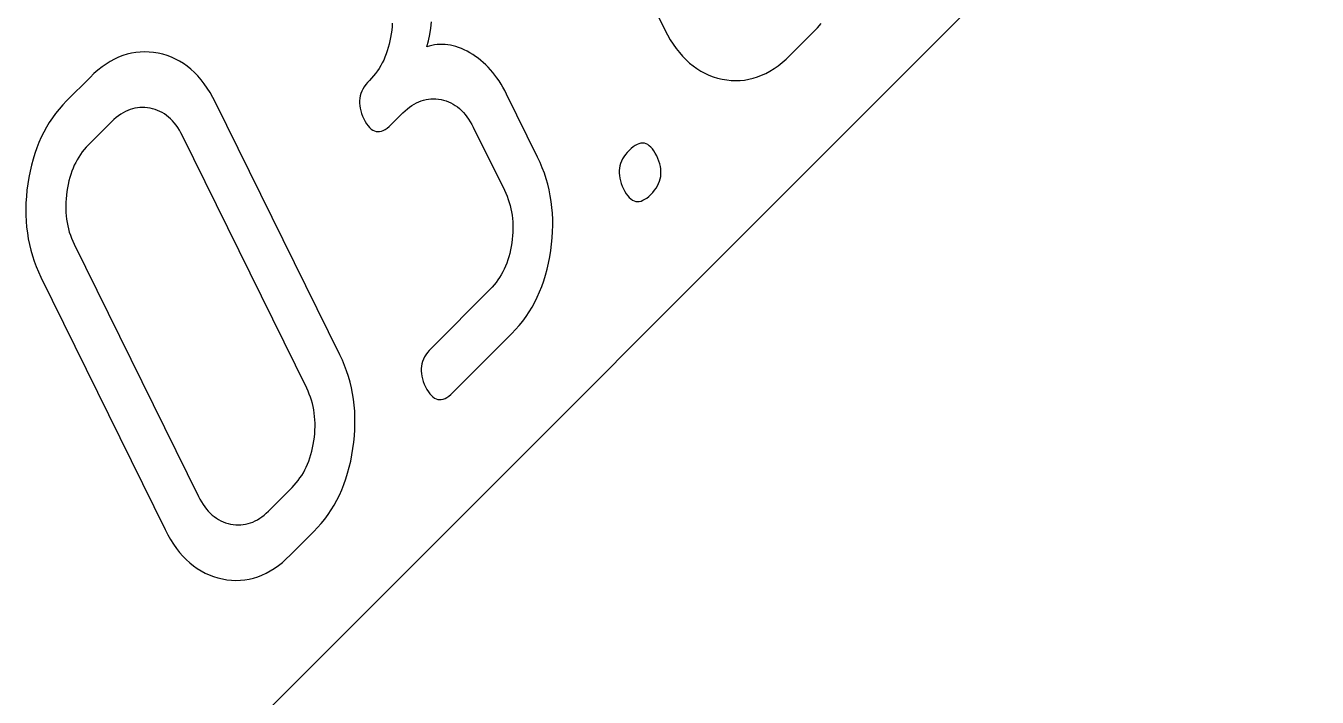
# Model space of a CAD drawing. Extents: x 14 to 1461, y -733 to -10.
# Drawn here: x 682.31 to 710.02, y -624.92 to -610.51 of the extents above; entities that cross this region are included whole.
import ezdxf

# ---------------------------------------------------------------- set-up
doc = ezdxf.new("R2010")
doc.units = 0

msp = doc.modelspace()

# ---------------------------------------------------------------- linework, layer by layer
at = {"layer": 'Cut', "color": 0}
msp.add_line((710.021324, -602.67445), (685.09586, -627.599914), dxfattribs=at)
at = {"layer": 'Mark', "color": 0}
for p, q in [((693.357801, -605.184813), (696.025229, -610.598588)), ((690.9996, -610.56325), (691.015154, -610.428949)), ((690.152191, -610.686305), (690.139763, -610.76322)), ((690.162176, -610.608891), (690.152191, -610.686305)), ((690.169513, -610.532401), (690.162176, -610.608891)), ((690.1742, -610.456837), (690.169513, -610.532401)), ((690.94943, -610.832974), (690.977692, -610.697925)), ((690.977692, -610.697925), (690.9996, -610.56325)), ((696.025229, -610.598588), (696.081898, -610.707997)), ((696.081898, -610.707997), (696.141242, -610.811644)), ((698.708442, -611.147857), (699.213517, -610.642782)), ((699.213517, -610.642782), (699.296177, -610.556436)), ((699.296177, -610.556436), (699.374819, -610.466736)), ((690.089069, -610.982413), (690.0677, -611.051627)), ((690.108202, -610.911274), (690.089069, -610.982413)), ((690.1251, -610.83821), (690.108202, -610.911274)), ((690.139763, -610.76322), (690.1251, -610.83821)), ((690.914815, -610.968398), (690.94943, -610.832974)), ((690.969629, -610.950577), (690.914815, -610.968398)), ((691.024849, -610.936178), (690.969629, -610.950577)), ((691.080474, -610.925202), (691.024849, -610.936178)), ((691.136505, -610.917649), (691.080474, -610.925202)), ((691.192942, -610.913518), (691.136505, -610.917649)), ((691.249785, -610.912809), (691.192942, -610.913518)), ((691.307033, -610.915523), (691.249785, -610.912809)), ((691.364687, -610.921659), (691.307033, -610.915523)), ((691.422746, -610.931217), (691.364687, -610.921659)), ((691.481212, -610.944198), (691.422746, -610.931217)), ((691.540083, -610.960602), (691.481212, -610.944198)), ((691.599359, -610.980428), (691.540083, -610.960602)), ((691.659042, -611.003676), (691.599359, -610.980428)), ((696.141242, -610.811644), (696.203261, -610.909528)), ((696.203261, -610.909528), (696.267954, -611.001649)), ((684.21191, -611.231141), (684.122647, -611.27979)), ((684.302045, -611.189004), (684.21191, -611.231141)), ((684.39305, -611.153382), (684.302045, -611.189004)), ((684.484927, -611.124272), (684.39305, -611.153382)), ((684.577675, -611.101676), (684.484927, -611.124272)), ((684.671294, -611.085592), (684.577675, -611.101676)), ((684.765785, -611.076022), (684.671294, -611.085592)), ((684.861147, -611.072965), (684.765785, -611.076022)), ((684.957379, -611.076422), (684.861147, -611.072965)), ((685.054483, -611.086391), (684.957379, -611.076422)), ((685.152459, -611.102874), (685.054483, -611.086391)), ((685.249524, -611.125509), (685.152459, -611.102874)), ((685.3439, -611.153934), (685.249524, -611.125509)), ((685.435586, -611.18815), (685.3439, -611.153934)), ((685.524581, -611.228157), (685.435586, -611.18815)), ((685.610887, -611.273954), (685.524581, -611.228157)), ((685.694503, -611.325542), (685.610887, -611.273954)), ((689.990182, -611.247718), (689.959872, -611.309232)), ((690.018256, -611.18428), (689.990182, -611.247718)), ((690.044096, -611.118916), (690.018256, -611.18428)), ((690.0677, -611.051627), (690.044096, -611.118916)), ((691.71913, -611.030347), (691.659042, -611.003676)), ((691.779624, -611.060441), (691.71913, -611.030347)), ((691.840523, -611.093956), (691.779624, -611.060441)), ((691.900874, -611.130433), (691.840523, -611.093956)), ((691.959724, -611.169411), (691.900874, -611.130433)), ((692.017071, -611.210888), (691.959724, -611.169411)), ((692.072917, -611.254865), (692.017071, -611.210888)), ((692.127261, -611.301343), (692.072917, -611.254865)), ((696.267954, -611.001649), (696.335323, -611.088008)), ((696.335323, -611.088008), (696.405366, -611.168605)), ((696.405366, -611.168605), (696.478084, -611.243439)), ((696.478084, -611.243439), (696.553477, -611.31251)), ((698.53903, -611.302492), (698.624183, -611.228421)), ((698.624183, -611.228421), (698.708442, -611.147857)), ((683.774305, -611.539519), (683.689398, -611.620734)), ((683.860084, -611.464817), (683.774305, -611.539519)), ((683.946733, -611.396628), (683.860084, -611.464817)), ((684.034254, -611.334952), (683.946733, -611.396628)), ((684.122647, -611.27979), (684.034254, -611.334952)), ((685.775429, -611.38292), (685.694503, -611.325542)), ((685.853664, -611.446089), (685.775429, -611.38292)), ((685.92921, -611.515048), (685.853664, -611.446089)), ((686.002066, -611.589799), (685.92921, -611.515048)), ((689.816279, -611.536033), (689.774793, -611.587921)), ((689.85553, -611.482221), (689.816279, -611.536033)), ((689.892546, -611.426483), (689.85553, -611.482221)), ((689.927327, -611.36882), (689.892546, -611.426483)), ((689.959872, -611.309232), (689.927327, -611.36882)), ((692.180102, -611.35032), (692.127261, -611.301343)), ((692.231442, -611.401798), (692.180102, -611.35032)), ((692.28128, -611.455776), (692.231442, -611.401798)), ((692.329616, -611.512254), (692.28128, -611.455776)), ((692.37645, -611.571232), (692.329616, -611.512254)), ((696.553477, -611.31251), (696.631545, -611.375819)), ((696.631545, -611.375819), (696.712288, -611.433365)), ((696.712288, -611.433365), (696.795706, -611.485148)), ((696.795706, -611.485148), (696.881798, -611.53117)), ((696.881798, -611.53117), (696.970566, -611.571428)), ((698.09984, -611.575436), (698.189468, -611.533835)), ((698.189468, -611.533835), (698.278201, -611.48574)), ((698.278201, -611.48574), (698.366039, -611.431151)), ((698.366039, -611.431151), (698.452982, -611.370068)), ((698.452982, -611.370068), (698.53903, -611.302492)), ((683.689398, -611.620734), (683.184322, -612.125809)), ((686.072232, -611.670339), (686.002066, -611.589799)), ((686.139708, -611.756671), (686.072232, -611.670339)), ((686.204494, -611.848793), (686.139708, -611.756671)), ((689.573168, -611.822725), (689.545025, -611.870204)), ((689.605898, -611.776185), (689.573168, -611.822725)), ((689.643213, -611.730584), (689.605898, -611.776185)), ((689.685114, -611.68592), (689.643213, -611.730584)), ((689.731071, -611.637883), (689.685114, -611.68592)), ((689.774793, -611.587921), (689.731071, -611.637883)), ((692.421783, -611.63271), (692.37645, -611.571232)), ((692.465613, -611.696688), (692.421783, -611.63271)), ((692.507941, -611.763166), (692.465613, -611.696688)), ((692.548768, -611.832144), (692.507941, -611.763166)), ((696.970566, -611.571428), (697.062008, -611.605924)), ((697.062008, -611.605924), (697.156125, -611.634657)), ((697.156125, -611.634657), (697.252917, -611.657628)), ((697.252917, -611.657628), (697.3506, -611.674471)), ((697.3506, -611.674471), (697.447387, -611.68482)), ((697.447387, -611.68482), (697.543279, -611.688675)), ((697.543279, -611.688675), (697.638277, -611.686036)), ((697.638277, -611.686036), (697.732379, -611.676904)), ((697.732379, -611.676904), (697.825587, -611.661278)), ((697.825587, -611.661278), (697.917899, -611.639158)), ((697.917899, -611.639158), (698.009317, -611.610544)), ((698.009317, -611.610544), (698.09984, -611.575436)), ((686.26659, -611.946705), (686.204494, -611.848793)), ((686.325995, -612.050408), (686.26659, -611.946705)), ((686.382711, -612.159902), (686.325995, -612.050408)), ((689.47831, -612.069501), (689.473095, -612.121672)), ((689.48811, -612.01827), (689.47831, -612.069501)), ((689.502496, -611.967976), (689.48811, -612.01827)), ((689.521467, -611.918621), (689.502496, -611.967976)), ((689.545025, -611.870204), (689.521467, -611.918621)), ((690.796556, -612.122219), (690.847972, -612.106272)), ((690.847972, -612.106272), (690.899922, -612.093963)), ((690.899922, -612.093963), (690.952405, -612.085294)), ((690.952405, -612.085294), (691.005423, -612.080264)), ((691.005423, -612.080264), (691.058974, -612.078872)), ((691.058974, -612.078872), (691.113059, -612.08112)), ((691.113059, -612.08112), (691.167679, -612.087006)), ((691.167679, -612.087006), (691.222832, -612.096531)), ((691.222832, -612.096531), (691.277487, -612.109484)), ((692.588092, -611.903623), (692.548768, -611.832144)), ((692.625915, -611.977601), (692.588092, -611.903623)), ((693.292772, -613.331045), (692.625915, -611.977601)), ((683.025032, -612.299902), (682.951339, -612.392097)), ((683.102693, -612.211139), (683.025032, -612.299902)), ((683.184322, -612.125809), (683.102693, -612.211139)), ((684.397626, -612.3789), (684.348237, -612.409502)), ((684.447566, -612.35192), (684.397626, -612.3789)), ((684.498058, -612.328563), (684.447566, -612.35192)), ((684.549101, -612.30883), (684.498058, -612.328563)), ((684.600695, -612.29272), (684.549101, -612.30883)), ((684.652842, -612.280233), (684.600695, -612.29272)), ((684.705539, -612.271369), (684.652842, -612.280233)), ((684.758788, -612.266128), (684.705539, -612.271369)), ((684.812589, -612.26451), (684.758788, -612.266128)), ((684.866941, -612.266516), (684.812589, -612.26451)), ((684.921845, -612.272144), (684.866941, -612.266516)), ((684.9773, -612.281396), (684.921845, -612.272144)), ((685.032256, -612.294075), (684.9773, -612.281396)), ((685.085661, -612.309986), (685.032256, -612.294075)), ((685.137516, -612.329128), (685.085661, -612.309986)), ((685.187821, -612.351503), (685.137516, -612.329128)), ((685.236576, -612.377108), (685.187821, -612.351503)), ((685.28378, -612.405945), (685.236576, -612.377108)), ((689.05014, -617.573677), (686.382711, -612.159902)), ((689.473095, -612.121672), (689.472467, -612.174781)), ((689.472467, -612.174781), (689.476425, -612.228828)), ((689.476425, -612.228828), (689.484968, -612.283813)), ((689.484968, -612.283813), (689.498098, -612.339737)), ((689.498098, -612.339737), (689.515813, -612.396599)), ((690.151914, -612.633331), (690.404452, -612.380793)), ((690.404452, -612.380793), (690.451596, -612.335736)), ((690.451596, -612.335736), (690.499275, -612.294317)), ((690.499275, -612.294317), (690.547487, -612.256536)), ((690.547487, -612.256536), (690.596233, -612.222395)), ((690.596233, -612.222395), (690.645513, -612.191893)), ((690.645513, -612.191893), (690.695327, -612.165029)), ((690.695327, -612.165029), (690.745674, -612.141804)), ((690.745674, -612.141804), (690.796556, -612.122219)), ((691.277487, -612.109484), (691.330613, -612.125653)), ((691.330613, -612.125653), (691.382209, -612.145039)), ((691.382209, -612.145039), (691.432275, -612.167641)), ((691.432275, -612.167641), (691.480812, -612.19346)), ((691.480812, -612.19346), (691.527819, -612.222495)), ((691.527819, -612.222495), (691.573296, -612.254747)), ((691.573296, -612.254747), (691.617244, -612.290215)), ((691.617244, -612.290215), (691.659662, -612.3289)), ((691.659662, -612.3289), (691.700551, -612.370802)), ((691.700551, -612.370802), (691.73991, -612.41592)), ((682.815859, -612.586785), (682.754072, -612.689278)), ((682.881615, -612.487725), (682.815859, -612.586785)), ((682.951339, -612.392097), (682.881615, -612.487725)), ((684.156198, -612.568145), (683.651122, -613.07322)), ((684.20338, -612.523049), (684.156198, -612.568145)), ((684.251114, -612.481577), (684.20338, -612.523049)), ((684.2994, -612.443728), (684.251114, -612.481577)), ((684.348237, -612.409502), (684.2994, -612.443728)), ((685.329434, -612.438014), (685.28378, -612.405945)), ((685.373537, -612.473315), (685.329434, -612.438014)), ((685.416091, -612.511847), (685.373537, -612.473315)), ((685.457094, -612.553611), (685.416091, -612.511847)), ((685.496546, -612.598606), (685.457094, -612.553611)), ((685.534449, -612.646833), (685.496546, -612.598606)), ((685.570801, -612.698292), (685.534449, -612.646833)), ((689.515813, -612.396599), (689.538114, -612.4544)), ((689.538114, -612.4544), (689.565001, -612.513139)), ((689.565001, -612.513139), (689.594641, -612.569125)), ((689.594641, -612.569125), (689.625219, -612.618649)), ((689.625219, -612.618649), (689.656737, -612.661709)), ((690.10819, -612.674294), (690.151914, -612.633331)), ((691.73991, -612.41592), (691.777739, -612.464254)), ((691.777739, -612.464254), (691.814038, -612.515805)), ((691.814038, -612.515805), (691.848808, -612.570573)), ((691.848808, -612.570573), (691.882048, -612.628557)), ((691.882048, -612.628557), (691.913759, -612.689757)), ((682.642402, -612.904562), (682.59252, -613.017353)), ((682.696253, -612.795204), (682.642402, -612.904562)), ((682.754072, -612.689278), (682.696253, -612.795204)), ((685.605603, -612.752982), (685.570801, -612.698292)), ((685.638854, -612.810904), (685.605603, -612.752982)), ((685.670555, -612.872058), (685.638854, -612.810904)), ((688.337984, -618.285834), (685.670555, -612.872058)), ((689.656737, -612.661709), (689.689193, -612.698305)), ((689.689193, -612.698305), (689.722589, -612.728439)), ((689.722589, -612.728439), (689.756923, -612.752109)), ((689.756923, -612.752109), (689.792197, -612.769316)), ((689.792197, -612.769316), (689.82841, -612.78006)), ((689.82841, -612.78006), (689.865561, -612.78434)), ((689.865561, -612.78434), (689.903652, -612.782157)), ((689.903652, -612.782157), (689.942681, -612.773511)), ((689.942681, -612.773511), (689.98265, -612.758401)), ((689.98265, -612.758401), (690.023558, -612.736829)), ((690.023558, -612.736829), (690.065404, -612.708793)), ((690.065404, -612.708793), (690.10819, -612.674294)), ((691.913759, -612.689757), (692.580616, -614.043201)), ((682.546606, -613.133577), (682.504661, -613.253233)), ((682.59252, -613.017353), (682.546606, -613.133577)), ((683.56345, -613.169269), (683.522858, -613.220331)), ((683.606205, -613.120232), (683.56345, -613.169269)), ((683.651122, -613.07322), (683.606205, -613.120232)), ((695.256647, -613.185441), (695.214746, -613.230105)), ((695.300983, -613.143867), (695.256647, -613.185441)), ((695.344342, -613.108795), (695.300983, -613.143867)), ((695.386723, -613.080225), (695.344342, -613.108795)), ((695.428126, -613.058157), (695.386723, -613.080225)), ((695.468551, -613.042591), (695.428126, -613.058157)), ((695.507998, -613.033527), (695.468551, -613.042591)), ((695.546468, -613.030965), (695.507998, -613.033527)), ((695.583959, -613.034905), (695.546468, -613.030965)), ((695.620473, -613.045348), (695.583959, -613.034905)), ((695.656009, -613.062292), (695.620473, -613.045348)), ((695.690567, -613.085739), (695.656009, -613.062292)), ((695.724147, -613.115688), (695.690567, -613.085739)), ((695.75675, -613.152139), (695.724147, -613.115688)), ((695.788374, -613.195092), (695.75675, -613.152139)), ((695.819021, -613.244547), (695.788374, -613.195092)), ((682.466684, -613.376322), (682.432675, -613.502843)), ((682.504661, -613.253233), (682.466684, -613.376322)), ((683.382124, -613.444829), (683.352349, -613.506016)), ((683.414063, -613.385667), (683.382124, -613.444829)), ((683.448165, -613.32853), (683.414063, -613.385667)), ((683.48443, -613.273418), (683.448165, -613.32853)), ((683.522858, -613.220331), (683.48443, -613.273418)), ((693.345901, -613.444465), (693.292772, -613.331045)), ((693.394309, -613.559471), (693.345901, -613.444465)), ((695.074028, -613.467497), (695.059642, -613.51779)), ((695.093, -613.418142), (695.074028, -613.467497)), ((695.116558, -613.369725), (695.093, -613.418142)), ((695.144701, -613.322246), (695.116558, -613.369725)), ((695.177431, -613.275706), (695.144701, -613.322246)), ((695.214746, -613.230105), (695.177431, -613.275706)), ((695.84869, -613.300504), (695.819021, -613.244547)), ((695.875548, -613.359272), (695.84869, -613.300504)), ((695.897781, -613.417141), (695.875548, -613.359272)), ((695.915389, -613.47411), (695.897781, -613.417141)), ((695.928372, -613.53018), (695.915389, -613.47411)), ((682.376563, -613.766184), (682.35446, -613.903003)), ((682.402635, -613.632797), (682.376563, -613.766184)), ((682.432675, -613.502843), (682.402635, -613.632797)), ((683.276, -613.701728), (683.254877, -613.771016)), ((683.299287, -613.634466), (683.276, -613.701728)), ((683.324736, -613.569229), (683.299287, -613.634466)), ((683.352349, -613.506016), (683.324736, -613.569229)), ((693.437996, -613.676064), (693.394309, -613.559471)), ((693.476962, -613.794245), (693.437996, -613.676064)), ((695.044628, -613.621193), (695.044, -613.674302)), ((695.044, -613.674302), (695.047958, -613.728349)), ((695.049842, -613.569022), (695.044628, -613.621193)), ((695.047958, -613.728349), (695.056501, -613.783334)), ((695.059642, -613.51779), (695.049842, -613.569022)), ((695.923919, -613.797035), (695.934059, -613.745463)), ((695.936731, -613.58535), (695.928372, -613.53018)), ((695.934059, -613.745463), (695.939575, -613.692992)), ((695.940465, -613.639621), (695.936731, -613.58535)), ((695.939575, -613.692992), (695.940465, -613.639621)), ((682.336694, -614.040711), (682.323636, -614.176762)), ((682.35446, -613.903003), (682.336694, -614.040711)), ((683.204487, -613.991028), (683.192017, -614.068416)), ((683.219121, -613.915665), (683.204487, -613.991028)), ((683.235918, -613.842328), (683.219121, -613.915665)), ((683.254877, -613.771016), (683.235918, -613.842328)), ((692.580616, -614.043201), (692.610366, -614.106739)), ((693.511207, -613.914012), (693.476962, -613.794245)), ((693.540731, -614.035366), (693.511207, -613.914012)), ((693.565535, -614.158308), (693.540731, -614.035366)), ((695.056501, -613.783334), (695.06963, -613.839258)), ((695.06963, -613.839258), (695.087346, -613.89612)), ((695.087346, -613.89612), (695.109647, -613.953921)), ((695.109647, -613.953921), (695.136534, -614.01266)), ((695.136534, -614.01266), (695.166173, -614.068647)), ((695.76596, -614.087577), (695.803848, -614.041402)), ((695.803848, -614.041402), (695.837112, -613.994328)), ((695.837112, -613.994328), (695.865751, -613.946354)), ((695.865751, -613.946354), (695.889765, -613.897481)), ((695.889765, -613.897481), (695.909155, -613.847708)), ((695.909155, -613.847708), (695.923919, -613.797035)), ((682.315284, -614.311157), (682.31164, -614.443895)), ((682.323636, -614.176762), (682.315284, -614.311157)), ((683.169713, -614.299137), (683.16755, -614.374053)), ((683.174511, -614.223225), (683.169713, -614.299137)), ((683.181946, -614.146318), (683.174511, -614.223225)), ((683.192017, -614.068416), (683.181946, -614.146318)), ((692.610366, -614.106739), (692.637466, -614.171202)), ((692.637466, -614.171202), (692.661918, -614.23659)), ((692.661918, -614.23659), (692.68372, -614.302903)), ((692.68372, -614.302903), (692.702874, -614.370142)), ((693.585617, -614.282836), (693.565535, -614.158308)), ((693.600979, -614.408951), (693.585617, -614.282836)), ((695.166173, -614.068647), (695.196752, -614.11817)), ((695.196752, -614.11817), (695.228269, -614.16123)), ((695.228269, -614.16123), (695.260726, -614.197826)), ((695.260726, -614.197826), (695.294122, -614.22796)), ((695.294122, -614.22796), (695.328456, -614.25163)), ((695.328456, -614.25163), (695.36373, -614.268837)), ((695.36373, -614.268837), (695.399942, -614.27958)), ((695.399942, -614.27958), (695.437094, -614.283861)), ((695.437094, -614.283861), (695.475184, -614.281678)), ((695.475184, -614.281678), (695.514214, -614.273032)), ((695.514214, -614.273032), (695.554183, -614.257922)), ((695.554183, -614.257922), (695.59509, -614.23635)), ((695.59509, -614.23635), (695.636937, -614.208314)), ((695.636937, -614.208314), (695.679722, -614.173815)), ((695.679722, -614.173815), (695.723447, -614.132852)), ((695.723447, -614.132852), (695.76596, -614.087577)), ((682.31164, -614.443895), (682.312702, -614.574977)), ((682.312702, -614.574977), (682.318471, -614.704403)), ((683.16755, -614.374053), (683.168023, -614.447974)), ((683.168023, -614.447974), (683.171133, -614.520899)), ((683.171133, -614.520899), (683.176878, -614.592829)), ((683.176878, -614.592829), (683.18526, -614.663764)), ((692.702874, -614.370142), (692.719378, -614.438305)), ((692.719378, -614.438305), (692.733234, -614.507394)), ((692.733234, -614.507394), (692.74444, -614.577407)), ((692.74444, -614.577407), (692.752998, -614.648346)), ((693.61162, -614.536653), (693.600979, -614.408951)), ((693.617539, -614.665943), (693.61162, -614.536653)), ((682.318471, -614.704403), (682.328948, -614.832172)), ((682.328948, -614.832172), (682.344132, -614.958285)), ((683.18526, -614.663764), (683.196277, -614.733703)), ((683.196277, -614.733703), (683.209931, -614.802646)), ((683.209931, -614.802646), (683.22622, -614.870594)), ((683.22622, -614.870594), (683.245146, -614.937547)), ((692.752998, -614.648346), (692.758906, -614.72021)), ((692.758906, -614.72021), (692.762166, -614.792999)), ((692.762776, -614.866713), (692.760738, -614.941353)), ((692.762166, -614.792999), (692.762776, -614.866713)), ((693.615216, -614.929282), (693.618738, -614.796819)), ((693.618738, -614.796819), (693.617539, -614.665943)), ((682.344132, -614.958285), (682.364022, -615.082742)), ((682.364022, -615.082742), (682.38862, -615.205542)), ((683.245146, -614.937547), (683.266708, -615.003505)), ((683.266708, -615.003505), (683.290905, -615.068467)), ((683.290905, -615.068467), (683.317739, -615.132433)), ((683.317739, -615.132433), (683.347209, -615.195404)), ((692.748714, -615.093407), (692.738728, -615.170821)), ((692.75605, -615.016917), (692.748714, -615.093407)), ((692.760738, -614.941353), (692.75605, -615.016917)), ((693.594009, -615.19897), (693.606973, -615.063332)), ((693.606973, -615.063332), (693.615216, -614.929282)), ((682.38862, -615.205542), (682.417924, -615.326686)), ((682.417924, -615.326686), (682.451936, -615.446174)), ((683.347209, -615.195404), (686.014638, -620.60918)), ((692.69474, -615.39579), (692.675606, -615.466929)), ((692.711638, -615.322726), (692.69474, -615.39579)), ((692.726301, -615.247736), (692.711638, -615.322726)), ((692.738728, -615.170821), (692.726301, -615.247736)), ((693.554259, -615.472545), (693.576325, -615.336194)), ((693.576325, -615.336194), (693.594009, -615.19897)), ((682.451936, -615.446174), (682.490655, -615.564005)), ((682.490655, -615.564005), (682.53408, -615.68018)), ((682.53408, -615.68018), (682.582213, -615.794698)), ((692.604794, -615.668796), (692.57672, -615.732234)), ((692.630634, -615.603432), (692.604794, -615.668796)), ((692.654238, -615.536143), (692.630634, -615.603432)), ((692.675606, -615.466929), (692.654238, -615.536143)), ((693.498008, -615.735248), (693.528154, -615.605563)), ((693.528154, -615.605563), (693.554259, -615.472545)), ((682.582213, -615.794698), (682.635053, -615.90756)), ((682.635053, -615.90756), (685.302482, -621.321336)), ((692.442068, -615.966737), (692.402817, -616.020549)), ((692.479084, -615.910999), (692.442068, -615.966737)), ((692.513864, -615.853336), (692.479084, -615.910999)), ((692.54641, -615.793747), (692.513864, -615.853336)), ((692.57672, -615.732234), (692.54641, -615.793747)), ((693.383329, -616.104305), (693.425596, -615.984619)), ((693.425596, -615.984619), (693.463822, -615.8616)), ((693.463822, -615.8616), (693.498008, -615.735248)), ((692.271652, -616.170436), (691.008964, -617.433124)), ((692.317609, -616.122399), (692.271652, -616.170436)), ((692.361331, -616.072437), (692.317609, -616.122399)), ((692.402817, -616.020549), (692.361331, -616.072437)), ((693.286676, -616.333678), (693.337023, -616.220658)), ((693.337023, -616.220658), (693.383329, -616.104305)), ((693.173861, -616.549719), (693.232289, -616.443365)), ((693.232289, -616.443365), (693.286676, -616.333678)), ((692.974338, -616.848782), (693.044886, -616.752427)), ((693.044886, -616.752427), (693.111394, -616.652739)), ((693.111394, -616.652739), (693.173861, -616.549719)), ((692.738452, -617.117847), (692.821121, -617.031492)), ((692.821121, -617.031492), (692.89975, -616.941803)), ((692.89975, -616.941803), (692.974338, -616.848782)), ((691.475764, -618.380535), (692.738452, -617.117847)), ((689.103277, -617.687126), (689.05014, -617.573677)), ((690.868875, -617.617408), (690.845317, -617.665825)), ((690.897018, -617.569929), (690.868875, -617.617408)), ((690.929748, -617.523389), (690.897018, -617.569929)), ((690.967063, -617.477788), (690.929748, -617.523389)), ((691.008964, -617.433124), (690.967063, -617.477788)), ((689.151672, -617.80218), (689.103277, -617.687126)), ((689.195323, -617.918839), (689.151672, -617.80218)), ((689.234231, -618.037104), (689.195323, -617.918839)), ((690.796945, -617.868876), (690.796317, -617.921984)), ((690.796317, -617.921984), (690.800275, -617.976032)), ((690.802159, -617.816705), (690.796945, -617.868876)), ((690.811959, -617.765473), (690.802159, -617.816705)), ((690.826345, -617.71518), (690.811959, -617.765473)), ((690.845317, -617.665825), (690.826345, -617.71518)), ((689.268396, -618.156974), (689.234231, -618.037104)), ((689.297818, -618.27845), (689.268396, -618.156974)), ((690.800275, -617.976032), (690.808818, -618.031017)), ((690.808818, -618.031017), (690.821947, -618.086941)), ((690.821947, -618.086941), (690.839663, -618.143803)), ((690.839663, -618.143803), (690.861964, -618.201604)), ((690.861964, -618.201604), (690.888851, -618.260343)), ((688.367705, -618.349343), (688.337984, -618.285834)), ((688.394761, -618.4138), (688.367705, -618.349343)), ((688.41915, -618.479205), (688.394761, -618.4138)), ((688.440873, -618.545558), (688.41915, -618.479205)), ((689.322497, -618.401531), (689.297818, -618.27845)), ((689.342433, -618.526218), (689.322497, -618.401531)), ((690.888851, -618.260343), (690.91849, -618.316329)), ((690.91849, -618.316329), (690.949069, -618.365853)), ((690.949069, -618.365853), (690.980587, -618.408913)), ((690.980587, -618.408913), (691.013043, -618.445509)), ((691.013043, -618.445509), (691.046439, -618.475643)), ((691.046439, -618.475643), (691.080773, -618.499313)), ((691.347407, -618.484033), (691.389254, -618.455997)), ((691.389254, -618.455997), (691.432039, -618.421498)), ((691.432039, -618.421498), (691.475764, -618.380535)), ((688.459931, -618.612858), (688.440873, -618.545558)), ((688.476322, -618.681106), (688.459931, -618.612858)), ((688.490048, -618.750301), (688.476322, -618.681106)), ((688.501108, -618.820444), (688.490048, -618.750301)), ((689.357625, -618.65251), (689.342433, -618.526218)), ((689.368075, -618.780408), (689.357625, -618.65251)), ((691.080773, -618.499313), (691.116047, -618.51652)), ((691.116047, -618.51652), (691.152259, -618.527263)), ((691.152259, -618.527263), (691.189411, -618.531544)), ((691.189411, -618.531544), (691.227502, -618.529361)), ((691.227502, -618.529361), (691.266531, -618.520715)), ((691.266531, -618.520715), (691.3065, -618.505605)), ((691.3065, -618.505605), (691.347407, -618.484033)), ((688.509501, -618.891535), (688.501108, -618.820444)), ((688.515229, -618.963573), (688.509501, -618.891535)), ((688.518291, -619.036559), (688.515229, -618.963573)), ((689.373781, -618.909911), (689.368075, -618.780408)), ((689.374745, -619.04102), (689.373781, -618.909911)), ((688.503878, -619.337979), (688.51148, -619.261202)), ((688.51148, -619.261202), (688.516416, -619.185373)), ((688.516416, -619.185373), (688.518687, -619.110492)), ((688.518687, -619.110492), (688.518291, -619.036559)), ((689.349176, -619.443979), (689.362442, -619.308054)), ((689.362442, -619.308054), (689.370965, -619.173734)), ((689.370965, -619.173734), (689.374745, -619.04102)), ((688.448822, -619.641551), (688.46597, -619.568212)), ((688.46597, -619.568212), (688.4809, -619.492929)), ((688.4809, -619.492929), (688.49361, -619.415703)), ((688.49361, -619.415703), (688.503878, -619.337979)), ((689.308778, -619.718166), (689.331167, -619.581509)), ((689.331167, -619.581509), (689.349176, -619.443979)), ((688.358039, -619.915476), (688.384063, -619.84991)), ((688.384063, -619.84991), (688.407869, -619.7824)), ((688.407869, -619.7824), (688.429455, -619.712947)), ((688.429455, -619.712947), (688.448822, -619.641551)), ((689.251944, -619.981417), (689.28237, -619.851468)), ((689.28237, -619.851468), (689.308778, -619.718166)), ((688.231753, -620.158306), (688.266653, -620.100514)), ((688.266653, -620.100514), (688.299334, -620.040778)), ((688.299334, -620.040778), (688.329796, -619.979098)), ((688.329796, -619.979098), (688.358039, -619.915476)), ((689.179039, -620.231251), (689.217501, -620.108011)), ((689.217501, -620.108011), (689.251944, -619.981417)), ((687.518894, -620.923194), (688.023969, -620.418119)), ((688.023969, -620.418119), (688.069964, -620.370043)), ((688.069964, -620.370043), (688.11374, -620.320024)), ((688.11374, -620.320024), (688.155296, -620.268062)), ((688.155296, -620.268062), (688.194634, -620.214156)), ((688.194634, -620.214156), (688.231753, -620.158306)), ((689.090061, -620.46767), (689.136559, -620.351138)), ((689.136559, -620.351138), (689.179039, -620.231251)), ((686.014638, -620.60918), (686.046321, -620.670314)), ((686.046321, -620.670314), (686.079538, -620.728236)), ((688.92646, -620.797143), (688.985011, -620.690672)), ((688.985011, -620.690672), (689.039545, -620.580848)), ((689.039545, -620.580848), (689.090061, -620.46767)), ((686.079538, -620.728236), (686.114289, -620.782947)), ((686.114289, -620.782947), (686.150574, -620.834446)), ((686.150574, -620.834446), (686.188393, -620.882734)), ((686.188393, -620.882734), (686.227746, -620.92781)), ((686.227746, -620.92781), (686.268633, -620.969674)), ((686.268633, -620.969674), (686.311054, -621.008327)), ((687.425343, -621.008394), (687.472408, -620.967593)), ((687.472408, -620.967593), (687.518894, -620.923194)), ((688.797302, -621.000021), (688.86389, -620.900259)), ((688.86389, -620.900259), (688.92646, -620.797143)), ((686.311054, -621.008327), (686.355009, -621.043769)), ((686.355009, -621.043769), (686.400498, -621.075998)), ((686.400498, -621.075998), (686.44752, -621.105016)), ((686.44752, -621.105016), (686.496077, -621.130823)), ((686.496077, -621.130823), (686.546168, -621.153418)), ((686.546168, -621.153418), (686.597793, -621.172801)), ((686.597793, -621.172801), (686.650951, -621.188973)), ((686.650951, -621.188973), (686.705644, -621.201933)), ((686.705644, -621.201933), (686.760814, -621.211489)), ((686.760814, -621.211489), (686.815405, -621.217448)), ((686.815405, -621.217448), (686.869417, -621.21981)), ((686.869417, -621.21981), (686.922851, -621.218575)), ((686.922851, -621.218575), (686.975705, -621.213743)), ((686.975705, -621.213743), (687.027981, -621.205314)), ((687.027981, -621.205314), (687.079677, -621.193288)), ((687.079677, -621.193288), (687.130795, -621.177666)), ((687.130795, -621.177666), (687.181333, -621.158446)), ((687.181333, -621.158446), (687.231293, -621.135629)), ((687.231293, -621.135629), (687.280674, -621.109216)), ((687.280674, -621.109216), (687.329476, -621.079206)), ((687.329476, -621.079206), (687.377699, -621.045598)), ((687.377699, -621.045598), (687.425343, -621.008394)), ((688.573429, -621.279184), (688.652071, -621.189484)), ((688.652071, -621.189484), (688.726696, -621.096429)), ((688.726696, -621.096429), (688.797302, -621.000021)), ((685.302482, -621.321336), (685.35915, -621.430745)), ((685.35915, -621.430745), (685.418494, -621.534392)), ((687.985694, -621.870605), (688.490769, -621.36553)), ((688.490769, -621.36553), (688.573429, -621.279184)), ((685.418494, -621.534392), (685.480513, -621.632276)), ((685.480513, -621.632276), (685.545206, -621.724397)), ((685.545206, -621.724397), (685.612575, -621.810756)), ((685.612575, -621.810756), (685.682618, -621.891353)), ((685.682618, -621.891353), (685.755336, -621.966186)), ((685.755336, -621.966186), (685.830729, -622.035258)), ((685.830729, -622.035258), (685.908797, -622.098566)), ((687.730234, -622.092816), (687.816282, -622.025239)), ((687.816282, -622.025239), (687.901436, -621.951169)), ((687.901436, -621.951169), (687.985694, -621.870605)), ((685.908797, -622.098566), (685.98954, -622.156113)), ((685.98954, -622.156113), (686.072958, -622.207896)), ((686.072958, -622.207896), (686.15905, -622.253917)), ((686.15905, -622.253917), (686.247818, -622.294176)), ((686.247818, -622.294176), (686.33926, -622.328672)), ((686.33926, -622.328672), (686.433377, -622.357405)), ((686.433377, -622.357405), (686.53017, -622.380376)), ((687.195151, -622.361905), (687.286569, -622.333292)), ((687.286569, -622.333292), (687.377092, -622.298184)), ((687.377092, -622.298184), (687.46672, -622.256583)), ((687.46672, -622.256583), (687.555453, -622.208488)), ((687.555453, -622.208488), (687.643291, -622.153899)), ((687.643291, -622.153899), (687.730234, -622.092816)), ((686.53017, -622.380376), (686.627852, -622.397219)), ((686.627852, -622.397219), (686.724639, -622.407568)), ((686.724639, -622.407568), (686.820531, -622.411423)), ((686.820531, -622.411423), (686.915529, -622.408784)), ((686.915529, -622.408784), (687.009631, -622.399652)), ((687.009631, -622.399652), (687.102839, -622.384025)), ((687.102839, -622.384025), (687.195151, -622.361905))]:
    msp.add_line(p, q, dxfattribs=at)

doc.saveas('drawing.dxf')
